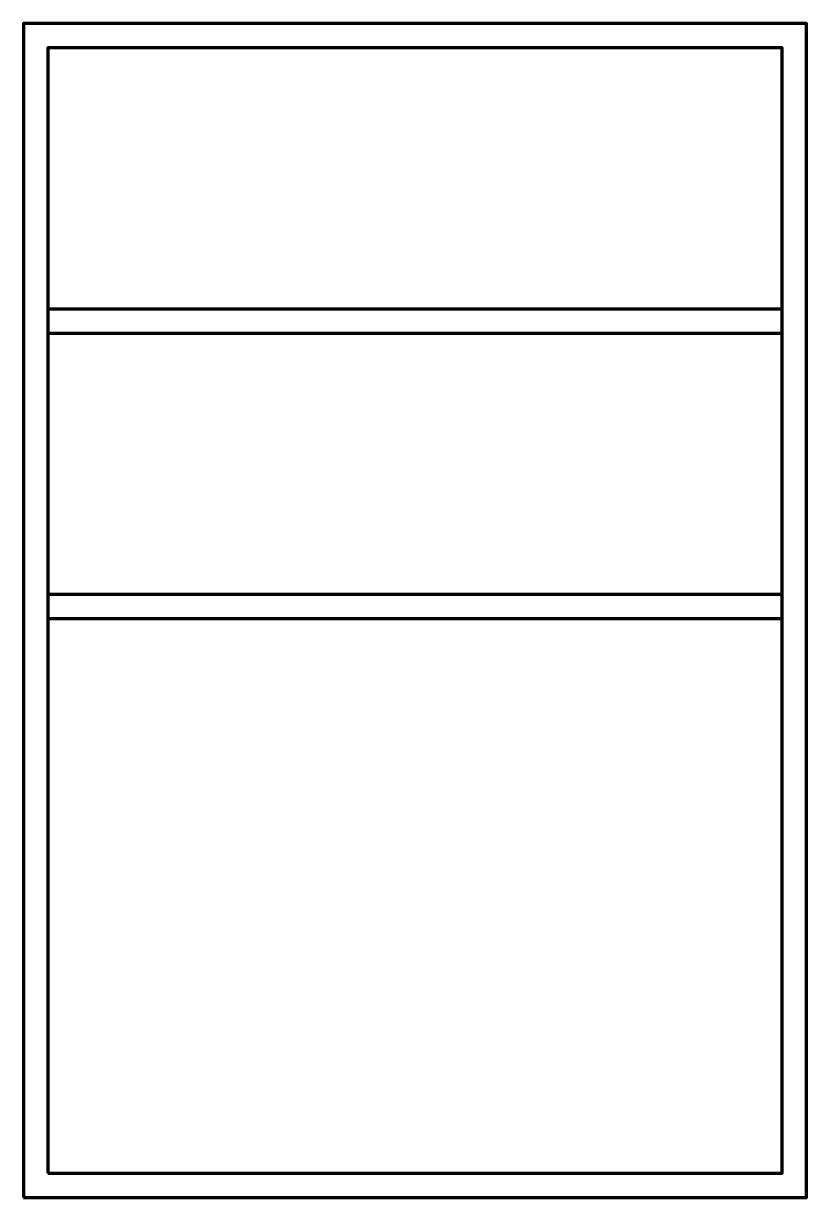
# Model space of a CAD drawing. Header units: inches. Extents: x 9.5 to 33.5, y 10.1 to 46.1.
import ezdxf

# ---------------------------------------------------------------- set-up
doc = ezdxf.new("R2010")
doc.units = ezdxf.units.IN
doc.header["$MEASUREMENT"] = 0
doc.layers.get('0').update_dxf_attribs({"lineweight": 100})

msp = doc.modelspace()

# ---------------------------------------------------------------- linework, layer by layer
for p, q in [((10.242, 37.34), (32.742, 37.34)), ((10.242, 36.59), (32.742, 36.59)), ((10.242, 28.59), (32.742, 28.59)), ((10.242, 27.84), (32.742, 27.84))]:
    msp.add_line(p, q)
for points in [[(9.492, 10.09), (33.492, 10.09), (33.492, 46.09), (9.492, 46.09)], [(10.242, 10.84), (32.742, 10.84), (32.742, 45.34), (10.242, 45.34)]]:
    msp.add_lwpolyline(points, close=True)

doc.saveas('drawing.dxf')
